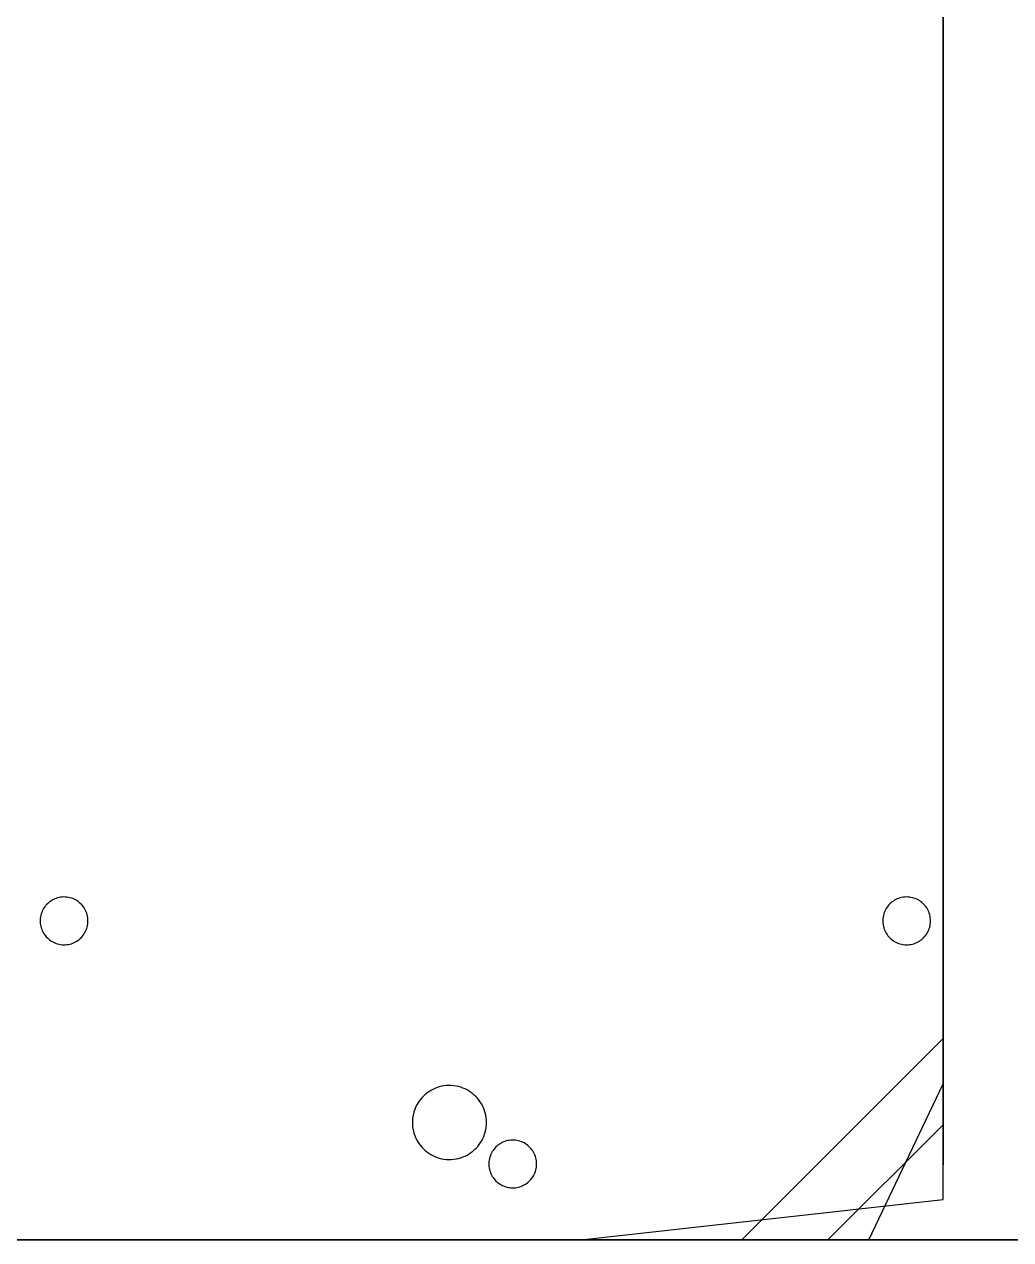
# Model space of a CAD drawing. Header units: metres. Extents: x 0 to 978, y 0 to 1152.
# Drawn here: x 221.6 to 292.9, y 0 to 87.8 of the extents above; entities that cross this region are included whole.
import ezdxf

# ---------------------------------------------------------------- set-up
doc = ezdxf.new("R2010")
doc.units = ezdxf.units.M

msp = doc.modelspace()

# ---------------------------------------------------------------- linework, layer by layer
for points in [[(0, 0), (29.091, 0), (58.182, 0), (87.273, 0), (116.364, 0), (145.455, 0), (174.545, 0), (203.636, 0), (232.727, 0), (261.818, 0), (288, 2.909), (288, 32), (288, 61.091), (288, 90.182), (288, 119.273), (288, 148.364), (288, 177.455), (288, 206.545), (288, 235.636), (288, 264.727), (288, 293.818), (288, 322.909), (288, 352)], [(0, 0), (29.091, 0), (58.182, 0), (87.273, 0), (116.364, 0), (145.455, 0), (174.545, 0), (203.636, 0), (232.727, 0), (261.818, 0), (288, 2.909), (288, 32), (288, 61.091), (288, 90.182), (288, 119.273), (288, 148.364), (288, 177.455), (288, 206.545), (288, 235.636), (288, 264.727), (288, 293.818), (288, 322.909), (288, 352)], [(0, 200.618), (0, 173.869), (0, 147.12), (0, 120.371), (0, 93.622), (0, 66.873), (0, 40.124), (0, 13.375), (13.375, 0), (40.124, 0), (66.873, 0), (93.622, 0), (120.371, 0), (147.12, 0), (173.869, 0), (200.618, 0), (227.367, 0), (254.116, 0), (280.865, 0), (307.615, 0)], [(288, 189.091), (288, 160), (288, 130.909), (288, 101.818), (288, 72.727), (288, 43.636), (288, 14.545), (273.455, 0), (244.364, 0), (215.273, 0), (186.182, 0), (157.091, 0), (128, 0), (98.909, 0), (69.818, 0), (40.727, 0), (11.636, 0), (0, 17.455), (0, 46.545), (0, 75.636), (0, 104.727), (0, 133.818), (0, 162.909), (0, 192)], [(288, 189.091), (288, 160), (288, 130.909), (288, 101.818), (288, 72.727), (288, 43.636), (288, 14.545), (273.455, 0), (244.364, 0), (215.273, 0), (186.182, 0), (157.091, 0), (128, 0), (98.909, 0), (69.818, 0), (40.727, 0), (11.636, 0), (0, 17.455), (0, 46.545), (0, 75.636), (0, 104.727), (0, 133.818), (0, 162.909), (0, 192)], [(288, 191.193), (288, 174.567), (288, 157.942), (288, 141.316), (288, 124.691), (288, 108.065), (288, 91.44), (288, 74.815), (288, 58.189), (288, 41.564), (288, 24.938), (288, 8.313), (279.687, 0), (263.062, 0), (246.436, 0), (229.811, 0), (213.185, 0), (196.56, 0), (179.935, 0), (163.309, 0), (146.684, 0), (130.058, 0)], [(130.058, 0), (146.684, 0), (163.309, 0), (179.935, 0), (196.56, 0), (213.185, 0), (229.811, 0), (246.436, 0), (263.062, 0), (279.687, 0), (288, 8.313), (288, 24.938), (288, 41.564), (288, 58.189), (288, 74.815), (288, 91.44), (288, 108.065), (288, 124.691), (288, 141.316), (288, 157.942), (288, 174.567), (288, 191.193)], [(130.058, 0), (146.684, 0), (163.309, 0), (179.935, 0), (196.56, 0), (213.185, 0), (229.811, 0), (246.436, 0), (263.062, 0), (279.687, 0), (288, 8.313), (288, 24.938), (288, 41.564), (288, 58.189), (288, 74.815), (288, 91.44), (288, 108.065), (288, 124.691), (288, 141.316), (288, 157.942), (288, 174.567), (288, 191.193)], [(288, 191.193), (288, 174.567), (288, 157.942), (288, 141.316), (288, 124.691), (288, 108.065), (288, 91.44), (288, 74.815), (288, 58.189), (288, 41.564), (288, 24.938), (288, 8.313), (279.687, 0), (263.062, 0), (246.436, 0), (229.811, 0), (213.185, 0), (196.56, 0), (179.935, 0), (163.309, 0), (146.684, 0), (130.058, 0)], [(130.058, 0), (146.684, 0), (163.309, 0), (179.935, 0), (196.56, 0), (213.185, 0), (229.811, 0), (246.436, 0), (263.062, 0), (279.687, 0), (288, 8.313), (288, 24.938), (288, 41.564), (288, 58.189), (288, 74.815), (288, 91.44), (288, 108.065), (288, 124.691), (288, 141.316), (288, 157.942), (288, 174.567), (288, 191.193)], [(130.058, 0), (146.684, 0), (163.309, 0), (179.935, 0), (196.56, 0), (213.185, 0), (229.811, 0), (246.436, 0), (263.062, 0), (279.687, 0), (288, 8.313), (288, 24.938), (288, 41.564), (288, 58.189), (288, 74.815), (288, 91.44), (288, 108.065), (288, 124.691), (288, 141.316), (288, 157.942), (288, 174.567), (288, 191.193)], [(296.378, 0), (269.629, 0), (242.88, 0), (216.131, 0), (189.382, 0), (162.633, 0), (135.884, 0), (109.135, 0), (82.385, 0), (55.636, 0), (28.887, 0), (2.138, 0), (0, 24.611), (0, 51.36), (0, 78.109), (0, 104.858), (0, 131.607), (0, 158.356), (0, 185.105)], [(296.378, 0), (269.629, 0), (242.88, 0), (216.131, 0), (189.382, 0), (162.633, 0), (135.884, 0), (109.135, 0), (82.385, 0), (55.636, 0), (28.887, 0), (2.138, 0), (0, 24.611), (0, 51.36), (0, 78.109), (0, 104.858), (0, 131.607), (0, 158.356), (0, 185.105)], [(133.004, 0), (149.629, 0), (166.255, 0), (182.88, 0), (199.505, 0), (216.131, 0), (232.756, 0), (249.382, 0), (266.007, 0), (282.633, 0), (288, 11.258), (288, 27.884), (288, 44.509), (288, 61.135), (288, 77.76), (288, 94.385), (288, 111.011), (288, 127.636), (288, 144.262), (288, 160.887), (288, 177.513)], [(133.004, 0), (149.629, 0), (166.255, 0), (182.88, 0), (199.505, 0), (216.131, 0), (232.756, 0), (249.382, 0), (266.007, 0), (282.633, 0), (288, 11.258), (288, 27.884), (288, 44.509), (288, 61.135), (288, 77.76), (288, 94.385), (288, 111.011), (288, 127.636), (288, 144.262), (288, 160.887), (288, 177.513)], [(288, 91.862), (288, 81.055), (288, 70.247), (288, 59.44), (288, 48.633), (288, 37.825), (288, 27.018), (288, 16.211), (288, 5.404), (288, 5.404), (288, 16.211), (288, 27.018), (288, 37.825), (288, 48.633), (288, 59.44), (288, 70.247), (288, 81.055), (288, 91.862)], [(288, 91.862), (288, 81.055), (288, 70.247), (288, 59.44), (288, 48.633), (288, 37.825), (288, 27.018), (288, 16.211), (288, 5.404), (288, 5.404), (288, 16.211), (288, 27.018), (288, 37.825), (288, 48.633), (288, 59.44), (288, 70.247), (288, 81.055), (288, 91.862)], [(226.198, 23.04), (226.194, 23.155), (226.183, 23.268), (226.165, 23.378), (226.14, 23.486), (226.108, 23.591), (226.07, 23.694), (226.026, 23.793), (225.976, 23.889), (225.92, 23.981), (225.859, 24.069), (225.792, 24.153), (225.72, 24.233), (225.644, 24.308), (225.563, 24.379), (225.478, 24.444), (225.389, 24.504), (225.296, 24.559), (225.2, 24.607), (225.1, 24.65), (224.997, 24.687), (224.891, 24.717), (224.782, 24.74), (224.671, 24.757), (224.558, 24.766), (224.443, 24.768), (224.329, 24.762), (224.217, 24.749), (224.107, 24.729), (224, 24.703), (223.896, 24.669), (223.794, 24.63), (223.696, 24.584), (223.601, 24.532), (223.51, 24.475), (223.423, 24.412), (223.34, 24.344), (223.262, 24.271), (223.188, 24.194), (223.119, 24.112), (223.055, 24.026), (222.996, 23.935), (222.943, 23.841), (222.896, 23.744), (222.855, 23.643), (222.82, 23.539), (222.791, 23.432), (222.77, 23.323), (222.755, 23.211), (222.748, 23.098), (222.748, 22.982), (222.755, 22.869), (222.77, 22.757), (222.791, 22.648), (222.82, 22.541), (222.855, 22.437), (222.896, 22.336), (222.943, 22.239), (222.996, 22.145), (223.055, 22.054), (223.119, 21.968), (223.188, 21.886), (223.262, 21.809), (223.34, 21.736), (223.423, 21.668), (223.51, 21.605), (223.601, 21.548), (223.696, 21.496), (223.794, 21.45), (223.896, 21.411), (224, 21.377), (224.107, 21.351), (224.217, 21.331), (224.329, 21.318), (224.443, 21.312), (224.558, 21.314), (224.671, 21.323), (224.782, 21.34), (224.891, 21.363), (224.997, 21.393), (225.1, 21.43), (225.2, 21.473), (225.296, 21.521), (225.389, 21.576), (225.478, 21.636), (225.563, 21.701), (225.644, 21.772), (225.72, 21.847), (225.792, 21.927), (225.859, 22.011), (225.92, 22.099), (225.976, 22.191), (226.026, 22.287), (226.07, 22.386), (226.108, 22.489), (226.14, 22.594), (226.165, 22.702), (226.183, 22.812), (226.194, 22.925), (226.198, 23.04)], [(287.097, 23.04), (287.094, 23.155), (287.082, 23.268), (287.064, 23.378), (287.039, 23.486), (287.008, 23.591), (286.969, 23.694), (286.925, 23.793), (286.875, 23.889), (286.819, 23.981), (286.758, 24.069), (286.691, 24.153), (286.62, 24.233), (286.544, 24.308), (286.463, 24.379), (286.378, 24.444), (286.289, 24.504), (286.196, 24.559), (286.099, 24.607), (285.999, 24.65), (285.896, 24.687), (285.79, 24.717), (285.682, 24.74), (285.571, 24.757), (285.458, 24.766), (285.343, 24.768), (285.229, 24.762), (285.117, 24.749), (285.007, 24.729), (284.9, 24.703), (284.795, 24.669), (284.694, 24.63), (284.595, 24.584), (284.501, 24.532), (284.41, 24.475), (284.322, 24.412), (284.24, 24.344), (284.161, 24.271), (284.087, 24.194), (284.018, 24.112), (283.954, 24.026), (283.895, 23.935), (283.842, 23.841), (283.795, 23.744), (283.754, 23.643), (283.719, 23.539), (283.691, 23.432), (283.669, 23.323), (283.654, 23.211), (283.647, 23.098), (283.647, 22.982), (283.654, 22.869), (283.669, 22.757), (283.691, 22.648), (283.719, 22.541), (283.754, 22.437), (283.795, 22.336), (283.842, 22.239), (283.895, 22.145), (283.954, 22.054), (284.018, 21.968), (284.087, 21.886), (284.161, 21.809), (284.24, 21.736), (284.322, 21.668), (284.41, 21.605), (284.501, 21.548), (284.595, 21.496), (284.694, 21.45), (284.795, 21.411), (284.9, 21.377), (285.007, 21.351), (285.117, 21.331), (285.229, 21.318), (285.343, 21.312), (285.458, 21.314), (285.571, 21.323), (285.682, 21.34), (285.79, 21.363), (285.896, 21.393), (285.999, 21.43), (286.099, 21.473), (286.196, 21.521), (286.289, 21.576), (286.378, 21.636), (286.463, 21.701), (286.544, 21.772), (286.62, 21.847), (286.691, 21.927), (286.758, 22.011), (286.819, 22.099), (286.875, 22.191), (286.925, 22.287), (286.969, 22.386), (287.008, 22.489), (287.039, 22.594), (287.064, 22.702), (287.082, 22.812), (287.094, 22.925), (287.097, 23.04)], [(287.097, 23.04), (287.094, 23.155), (287.082, 23.268), (287.064, 23.378), (287.039, 23.486), (287.008, 23.591), (286.969, 23.694), (286.925, 23.793), (286.875, 23.889), (286.819, 23.981), (286.758, 24.069), (286.691, 24.153), (286.62, 24.233), (286.544, 24.308), (286.463, 24.379), (286.378, 24.444), (286.289, 24.504), (286.196, 24.559), (286.099, 24.607), (285.999, 24.65), (285.896, 24.687), (285.79, 24.717), (285.682, 24.74), (285.571, 24.757), (285.458, 24.766), (285.343, 24.768), (285.229, 24.762), (285.117, 24.749), (285.007, 24.729), (284.9, 24.703), (284.795, 24.669), (284.694, 24.63), (284.595, 24.584), (284.501, 24.532), (284.41, 24.475), (284.322, 24.412), (284.24, 24.344), (284.161, 24.271), (284.087, 24.194), (284.018, 24.112), (283.954, 24.026), (283.895, 23.935), (283.842, 23.841), (283.795, 23.744), (283.754, 23.643), (283.719, 23.539), (283.691, 23.432), (283.669, 23.323), (283.654, 23.211), (283.647, 23.098), (283.647, 22.982), (283.654, 22.869), (283.669, 22.757), (283.691, 22.648), (283.719, 22.541), (283.754, 22.437), (283.795, 22.336), (283.842, 22.239), (283.895, 22.145), (283.954, 22.054), (284.018, 21.968), (284.087, 21.886), (284.161, 21.809), (284.24, 21.736), (284.322, 21.668), (284.41, 21.605), (284.501, 21.548), (284.595, 21.496), (284.694, 21.45), (284.795, 21.411), (284.9, 21.377), (285.007, 21.351), (285.117, 21.331), (285.229, 21.318), (285.343, 21.312), (285.458, 21.314), (285.571, 21.323), (285.682, 21.34), (285.79, 21.363), (285.896, 21.393), (285.999, 21.43), (286.099, 21.473), (286.196, 21.521), (286.289, 21.576), (286.378, 21.636), (286.463, 21.701), (286.544, 21.772), (286.62, 21.847), (286.691, 21.927), (286.758, 22.011), (286.819, 22.099), (286.875, 22.191), (286.925, 22.287), (286.969, 22.386), (287.008, 22.489), (287.039, 22.594), (287.064, 22.702), (287.082, 22.812), (287.094, 22.925), (287.097, 23.04)], [(287.097, 23.04), (287.094, 23.155), (287.082, 23.268), (287.064, 23.378), (287.039, 23.486), (287.008, 23.591), (286.969, 23.694), (286.925, 23.793), (286.875, 23.889), (286.819, 23.981), (286.758, 24.069), (286.691, 24.153), (286.62, 24.233), (286.544, 24.308), (286.463, 24.379), (286.378, 24.444), (286.289, 24.504), (286.196, 24.559), (286.099, 24.607), (285.999, 24.65), (285.896, 24.687), (285.79, 24.717), (285.682, 24.74), (285.571, 24.757), (285.458, 24.766), (285.343, 24.768), (285.229, 24.762), (285.117, 24.749), (285.007, 24.729), (284.9, 24.703), (284.795, 24.669), (284.694, 24.63), (284.595, 24.584), (284.501, 24.532), (284.41, 24.475), (284.322, 24.412), (284.24, 24.344), (284.161, 24.271), (284.087, 24.194), (284.018, 24.112), (283.954, 24.026), (283.895, 23.935), (283.842, 23.841), (283.795, 23.744), (283.754, 23.643), (283.719, 23.539), (283.691, 23.432), (283.669, 23.323), (283.654, 23.211), (283.647, 23.098), (283.647, 22.982), (283.654, 22.869), (283.669, 22.757), (283.691, 22.648), (283.719, 22.541), (283.754, 22.437), (283.795, 22.336), (283.842, 22.239), (283.895, 22.145), (283.954, 22.054), (284.018, 21.968), (284.087, 21.886), (284.161, 21.809), (284.24, 21.736), (284.322, 21.668), (284.41, 21.605), (284.501, 21.548), (284.595, 21.496), (284.694, 21.45), (284.795, 21.411), (284.9, 21.377), (285.007, 21.351), (285.117, 21.331), (285.229, 21.318), (285.343, 21.312), (285.458, 21.314), (285.571, 21.323), (285.682, 21.34), (285.79, 21.363), (285.896, 21.393), (285.999, 21.43), (286.099, 21.473), (286.196, 21.521), (286.289, 21.576), (286.378, 21.636), (286.463, 21.701), (286.544, 21.772), (286.62, 21.847), (286.691, 21.927), (286.758, 22.011), (286.819, 22.099), (286.875, 22.191), (286.925, 22.287), (286.969, 22.386), (287.008, 22.489), (287.039, 22.594), (287.064, 22.702), (287.082, 22.812), (287.094, 22.925), (287.097, 23.04)], [(287.097, 23.04), (287.094, 23.155), (287.082, 23.268), (287.064, 23.378), (287.039, 23.486), (287.008, 23.591), (286.969, 23.694), (286.925, 23.793), (286.875, 23.889), (286.819, 23.981), (286.758, 24.069), (286.691, 24.153), (286.62, 24.233), (286.544, 24.308), (286.463, 24.379), (286.378, 24.444), (286.289, 24.504), (286.196, 24.559), (286.099, 24.607), (285.999, 24.65), (285.896, 24.687), (285.79, 24.717), (285.682, 24.74), (285.571, 24.757), (285.458, 24.766), (285.343, 24.768), (285.229, 24.762), (285.117, 24.749), (285.007, 24.729), (284.9, 24.703), (284.795, 24.669), (284.694, 24.63), (284.595, 24.584), (284.501, 24.532), (284.41, 24.475), (284.322, 24.412), (284.24, 24.344), (284.161, 24.271), (284.087, 24.194), (284.018, 24.112), (283.954, 24.026), (283.895, 23.935), (283.842, 23.841), (283.795, 23.744), (283.754, 23.643), (283.719, 23.539), (283.691, 23.432), (283.669, 23.323), (283.654, 23.211), (283.647, 23.098), (283.647, 22.982), (283.654, 22.869), (283.669, 22.757), (283.691, 22.648), (283.719, 22.541), (283.754, 22.437), (283.795, 22.336), (283.842, 22.239), (283.895, 22.145), (283.954, 22.054), (284.018, 21.968), (284.087, 21.886), (284.161, 21.809), (284.24, 21.736), (284.322, 21.668), (284.41, 21.605), (284.501, 21.548), (284.595, 21.496), (284.694, 21.45), (284.795, 21.411), (284.9, 21.377), (285.007, 21.351), (285.117, 21.331), (285.229, 21.318), (285.343, 21.312), (285.458, 21.314), (285.571, 21.323), (285.682, 21.34), (285.79, 21.363), (285.896, 21.393), (285.999, 21.43), (286.099, 21.473), (286.196, 21.521), (286.289, 21.576), (286.378, 21.636), (286.463, 21.701), (286.544, 21.772), (286.62, 21.847), (286.691, 21.927), (286.758, 22.011), (286.819, 22.099), (286.875, 22.191), (286.925, 22.287), (286.969, 22.386), (287.008, 22.489), (287.039, 22.594), (287.064, 22.702), (287.082, 22.812), (287.094, 22.925), (287.097, 23.04)], [(287.097, 23.04), (287.094, 23.155), (287.082, 23.268), (287.064, 23.378), (287.039, 23.486), (287.008, 23.591), (286.969, 23.694), (286.925, 23.793), (286.875, 23.889), (286.819, 23.981), (286.758, 24.069), (286.691, 24.153), (286.62, 24.233), (286.544, 24.308), (286.463, 24.379), (286.378, 24.444), (286.289, 24.504), (286.196, 24.559), (286.099, 24.607), (285.999, 24.65), (285.896, 24.687), (285.79, 24.717), (285.682, 24.74), (285.571, 24.757), (285.458, 24.766), (285.343, 24.768), (285.229, 24.762), (285.117, 24.749), (285.007, 24.729), (284.9, 24.703), (284.795, 24.669), (284.694, 24.63), (284.595, 24.584), (284.501, 24.532), (284.41, 24.475), (284.322, 24.412), (284.24, 24.344), (284.161, 24.271), (284.087, 24.194), (284.018, 24.112), (283.954, 24.026), (283.895, 23.935), (283.842, 23.841), (283.795, 23.744), (283.754, 23.643), (283.719, 23.539), (283.691, 23.432), (283.669, 23.323), (283.654, 23.211), (283.647, 23.098), (283.647, 22.982), (283.654, 22.869), (283.669, 22.757), (283.691, 22.648), (283.719, 22.541), (283.754, 22.437), (283.795, 22.336), (283.842, 22.239), (283.895, 22.145), (283.954, 22.054), (284.018, 21.968), (284.087, 21.886), (284.161, 21.809), (284.24, 21.736), (284.322, 21.668), (284.41, 21.605), (284.501, 21.548), (284.595, 21.496), (284.694, 21.45), (284.795, 21.411), (284.9, 21.377), (285.007, 21.351), (285.117, 21.331), (285.229, 21.318), (285.343, 21.312), (285.458, 21.314), (285.571, 21.323), (285.682, 21.34), (285.79, 21.363), (285.896, 21.393), (285.999, 21.43), (286.099, 21.473), (286.196, 21.521), (286.289, 21.576), (286.378, 21.636), (286.463, 21.701), (286.544, 21.772), (286.62, 21.847), (286.691, 21.927), (286.758, 22.011), (286.819, 22.099), (286.875, 22.191), (286.925, 22.287), (286.969, 22.386), (287.008, 22.489), (287.039, 22.594), (287.064, 22.702), (287.082, 22.812), (287.094, 22.925), (287.097, 23.04)], [(287.097, 23.04), (287.094, 23.155), (287.082, 23.268), (287.064, 23.378), (287.039, 23.486), (287.008, 23.591), (286.969, 23.694), (286.925, 23.793), (286.875, 23.889), (286.819, 23.981), (286.758, 24.069), (286.691, 24.153), (286.62, 24.233), (286.544, 24.308), (286.463, 24.379), (286.378, 24.444), (286.289, 24.504), (286.196, 24.559), (286.099, 24.607), (285.999, 24.65), (285.896, 24.687), (285.79, 24.717), (285.682, 24.74), (285.571, 24.757), (285.458, 24.766), (285.343, 24.768), (285.229, 24.762), (285.117, 24.749), (285.007, 24.729), (284.9, 24.703), (284.795, 24.669), (284.694, 24.63), (284.595, 24.584), (284.501, 24.532), (284.41, 24.475), (284.322, 24.412), (284.24, 24.344), (284.161, 24.271), (284.087, 24.194), (284.018, 24.112), (283.954, 24.026), (283.895, 23.935), (283.842, 23.841), (283.795, 23.744), (283.754, 23.643), (283.719, 23.539), (283.691, 23.432), (283.669, 23.323), (283.654, 23.211), (283.647, 23.098), (283.647, 22.982), (283.654, 22.869), (283.669, 22.757), (283.691, 22.648), (283.719, 22.541), (283.754, 22.437), (283.795, 22.336), (283.842, 22.239), (283.895, 22.145), (283.954, 22.054), (284.018, 21.968), (284.087, 21.886), (284.161, 21.809), (284.24, 21.736), (284.322, 21.668), (284.41, 21.605), (284.501, 21.548), (284.595, 21.496), (284.694, 21.45), (284.795, 21.411), (284.9, 21.377), (285.007, 21.351), (285.117, 21.331), (285.229, 21.318), (285.343, 21.312), (285.458, 21.314), (285.571, 21.323), (285.682, 21.34), (285.79, 21.363), (285.896, 21.393), (285.999, 21.43), (286.099, 21.473), (286.196, 21.521), (286.289, 21.576), (286.378, 21.636), (286.463, 21.701), (286.544, 21.772), (286.62, 21.847), (286.691, 21.927), (286.758, 22.011), (286.819, 22.099), (286.875, 22.191), (286.925, 22.287), (286.969, 22.386), (287.008, 22.489), (287.039, 22.594), (287.064, 22.702), (287.082, 22.812), (287.094, 22.925), (287.097, 23.04)], [(287.097, 23.04), (287.094, 23.155), (287.082, 23.268), (287.064, 23.378), (287.039, 23.486), (287.008, 23.591), (286.969, 23.694), (286.925, 23.793), (286.875, 23.889), (286.819, 23.981), (286.758, 24.069), (286.691, 24.153), (286.62, 24.233), (286.544, 24.308), (286.463, 24.379), (286.378, 24.444), (286.289, 24.504), (286.196, 24.559), (286.099, 24.607), (285.999, 24.65), (285.896, 24.687), (285.79, 24.717), (285.682, 24.74), (285.571, 24.757), (285.458, 24.766), (285.343, 24.768), (285.229, 24.762), (285.117, 24.749), (285.007, 24.729), (284.9, 24.703), (284.795, 24.669), (284.694, 24.63), (284.595, 24.584), (284.501, 24.532), (284.41, 24.475), (284.322, 24.412), (284.24, 24.344), (284.161, 24.271), (284.087, 24.194), (284.018, 24.112), (283.954, 24.026), (283.895, 23.935), (283.842, 23.841), (283.795, 23.744), (283.754, 23.643), (283.719, 23.539), (283.691, 23.432), (283.669, 23.323), (283.654, 23.211), (283.647, 23.098), (283.647, 22.982), (283.654, 22.869), (283.669, 22.757), (283.691, 22.648), (283.719, 22.541), (283.754, 22.437), (283.795, 22.336), (283.842, 22.239), (283.895, 22.145), (283.954, 22.054), (284.018, 21.968), (284.087, 21.886), (284.161, 21.809), (284.24, 21.736), (284.322, 21.668), (284.41, 21.605), (284.501, 21.548), (284.595, 21.496), (284.694, 21.45), (284.795, 21.411), (284.9, 21.377), (285.007, 21.351), (285.117, 21.331), (285.229, 21.318), (285.343, 21.312), (285.458, 21.314), (285.571, 21.323), (285.682, 21.34), (285.79, 21.363), (285.896, 21.393), (285.999, 21.43), (286.099, 21.473), (286.196, 21.521), (286.289, 21.576), (286.378, 21.636), (286.463, 21.701), (286.544, 21.772), (286.62, 21.847), (286.691, 21.927), (286.758, 22.011), (286.819, 22.099), (286.875, 22.191), (286.925, 22.287), (286.969, 22.386), (287.008, 22.489), (287.039, 22.594), (287.064, 22.702), (287.082, 22.812), (287.094, 22.925), (287.097, 23.04)], [(287.097, 23.04), (287.094, 23.155), (287.082, 23.268), (287.064, 23.378), (287.039, 23.486), (287.008, 23.591), (286.969, 23.694), (286.925, 23.793), (286.875, 23.889), (286.819, 23.981), (286.758, 24.069), (286.691, 24.153), (286.62, 24.233), (286.544, 24.308), (286.463, 24.379), (286.378, 24.444), (286.289, 24.504), (286.196, 24.559), (286.099, 24.607), (285.999, 24.65), (285.896, 24.687), (285.79, 24.717), (285.682, 24.74), (285.571, 24.757), (285.458, 24.766), (285.343, 24.768), (285.229, 24.762), (285.117, 24.749), (285.007, 24.729), (284.9, 24.703), (284.795, 24.669), (284.694, 24.63), (284.595, 24.584), (284.501, 24.532), (284.41, 24.475), (284.322, 24.412), (284.24, 24.344), (284.161, 24.271), (284.087, 24.194), (284.018, 24.112), (283.954, 24.026), (283.895, 23.935), (283.842, 23.841), (283.795, 23.744), (283.754, 23.643), (283.719, 23.539), (283.691, 23.432), (283.669, 23.323), (283.654, 23.211), (283.647, 23.098), (283.647, 22.982), (283.654, 22.869), (283.669, 22.757), (283.691, 22.648), (283.719, 22.541), (283.754, 22.437), (283.795, 22.336), (283.842, 22.239), (283.895, 22.145), (283.954, 22.054), (284.018, 21.968), (284.087, 21.886), (284.161, 21.809), (284.24, 21.736), (284.322, 21.668), (284.41, 21.605), (284.501, 21.548), (284.595, 21.496), (284.694, 21.45), (284.795, 21.411), (284.9, 21.377), (285.007, 21.351), (285.117, 21.331), (285.229, 21.318), (285.343, 21.312), (285.458, 21.314), (285.571, 21.323), (285.682, 21.34), (285.79, 21.363), (285.896, 21.393), (285.999, 21.43), (286.099, 21.473), (286.196, 21.521), (286.289, 21.576), (286.378, 21.636), (286.463, 21.701), (286.544, 21.772), (286.62, 21.847), (286.691, 21.927), (286.758, 22.011), (286.819, 22.099), (286.875, 22.191), (286.925, 22.287), (286.969, 22.386), (287.008, 22.489), (287.039, 22.594), (287.064, 22.702), (287.082, 22.812), (287.094, 22.925), (287.097, 23.04)], [(287.097, 23.04), (287.094, 23.155), (287.082, 23.268), (287.064, 23.378), (287.039, 23.486), (287.008, 23.591), (286.969, 23.694), (286.925, 23.793), (286.875, 23.889), (286.819, 23.981), (286.758, 24.069), (286.691, 24.153), (286.62, 24.233), (286.544, 24.308), (286.463, 24.379), (286.378, 24.444), (286.289, 24.504), (286.196, 24.559), (286.099, 24.607), (285.999, 24.65), (285.896, 24.687), (285.79, 24.717), (285.682, 24.74), (285.571, 24.757), (285.458, 24.766), (285.343, 24.768), (285.229, 24.762), (285.117, 24.749), (285.007, 24.729), (284.9, 24.703), (284.795, 24.669), (284.694, 24.63), (284.595, 24.584), (284.501, 24.532), (284.41, 24.475), (284.322, 24.412), (284.24, 24.344), (284.161, 24.271), (284.087, 24.194), (284.018, 24.112), (283.954, 24.026), (283.895, 23.935), (283.842, 23.841), (283.795, 23.744), (283.754, 23.643), (283.719, 23.539), (283.691, 23.432), (283.669, 23.323), (283.654, 23.211), (283.647, 23.098), (283.647, 22.982), (283.654, 22.869), (283.669, 22.757), (283.691, 22.648), (283.719, 22.541), (283.754, 22.437), (283.795, 22.336), (283.842, 22.239), (283.895, 22.145), (283.954, 22.054), (284.018, 21.968), (284.087, 21.886), (284.161, 21.809), (284.24, 21.736), (284.322, 21.668), (284.41, 21.605), (284.501, 21.548), (284.595, 21.496), (284.694, 21.45), (284.795, 21.411), (284.9, 21.377), (285.007, 21.351), (285.117, 21.331), (285.229, 21.318), (285.343, 21.312), (285.458, 21.314), (285.571, 21.323), (285.682, 21.34), (285.79, 21.363), (285.896, 21.393), (285.999, 21.43), (286.099, 21.473), (286.196, 21.521), (286.289, 21.576), (286.378, 21.636), (286.463, 21.701), (286.544, 21.772), (286.62, 21.847), (286.691, 21.927), (286.758, 22.011), (286.819, 22.099), (286.875, 22.191), (286.925, 22.287), (286.969, 22.386), (287.008, 22.489), (287.039, 22.594), (287.064, 22.702), (287.082, 22.812), (287.094, 22.925), (287.097, 23.04)], [(254.999, 8.47), (254.993, 8.648), (254.976, 8.822), (254.948, 8.993), (254.909, 9.161), (254.86, 9.324), (254.801, 9.482), (254.732, 9.636), (254.655, 9.784), (254.568, 9.927), (254.473, 10.063), (254.37, 10.194), (254.259, 10.317), (254.141, 10.433), (254.015, 10.542), (253.883, 10.644), (253.745, 10.737), (253.601, 10.821), (253.451, 10.896), (253.296, 10.963), (253.137, 11.019), (252.973, 11.066), (252.804, 11.102), (252.632, 11.127), (252.457, 11.142), (252.279, 11.145), (252.102, 11.136), (251.928, 11.116), (251.758, 11.085), (251.591, 11.044), (251.429, 10.992), (251.272, 10.931), (251.12, 10.86), (250.973, 10.78), (250.832, 10.691), (250.696, 10.594), (250.568, 10.489), (250.446, 10.376), (250.331, 10.256), (250.224, 10.129), (250.125, 9.996), (250.034, 9.856), (249.952, 9.711), (249.879, 9.56), (249.815, 9.404), (249.761, 9.243), (249.717, 9.078), (249.683, 8.908), (249.661, 8.736), (249.649, 8.559), (249.649, 8.381), (249.661, 8.205), (249.683, 8.032), (249.717, 7.863), (249.761, 7.698), (249.815, 7.537), (249.879, 7.381), (249.952, 7.23), (250.034, 7.084), (250.125, 6.945), (250.224, 6.811), (250.331, 6.684), (250.446, 6.564), (250.568, 6.451), (250.696, 6.346), (250.832, 6.249), (250.973, 6.161), (251.12, 6.081), (251.272, 6.01), (251.429, 5.948), (251.591, 5.897), (251.758, 5.855), (251.928, 5.824), (252.102, 5.804), (252.279, 5.796), (252.457, 5.799), (252.632, 5.813), (252.804, 5.838), (252.973, 5.875), (253.137, 5.921), (253.296, 5.978), (253.451, 6.044), (253.601, 6.119), (253.745, 6.204), (253.883, 6.297), (254.015, 6.398), (254.141, 6.507), (254.259, 6.623), (254.37, 6.747), (254.473, 6.877), (254.568, 7.014), (254.655, 7.156), (254.732, 7.305), (254.801, 7.458), (254.86, 7.617), (254.909, 7.78), (254.948, 7.947), (254.976, 8.118), (254.993, 8.293), (254.999, 8.47)], [(254.999, 8.47), (254.993, 8.648), (254.976, 8.822), (254.948, 8.993), (254.909, 9.161), (254.86, 9.324), (254.801, 9.482), (254.732, 9.636), (254.655, 9.784), (254.568, 9.927), (254.473, 10.063), (254.37, 10.194), (254.259, 10.317), (254.141, 10.433), (254.015, 10.542), (253.883, 10.644), (253.745, 10.737), (253.601, 10.821), (253.451, 10.896), (253.296, 10.963), (253.137, 11.019), (252.973, 11.066), (252.804, 11.102), (252.632, 11.127), (252.457, 11.142), (252.279, 11.145), (252.102, 11.136), (251.928, 11.116), (251.758, 11.085), (251.591, 11.044), (251.429, 10.992), (251.272, 10.931), (251.12, 10.86), (250.973, 10.78), (250.832, 10.691), (250.696, 10.594), (250.568, 10.489), (250.446, 10.376), (250.331, 10.256), (250.224, 10.129), (250.125, 9.996), (250.034, 9.856), (249.952, 9.711), (249.879, 9.56), (249.815, 9.404), (249.761, 9.243), (249.717, 9.078), (249.683, 8.908), (249.661, 8.736), (249.649, 8.559), (249.649, 8.381), (249.661, 8.205), (249.683, 8.032), (249.717, 7.863), (249.761, 7.698), (249.815, 7.537), (249.879, 7.381), (249.952, 7.23), (250.034, 7.084), (250.125, 6.945), (250.224, 6.811), (250.331, 6.684), (250.446, 6.564), (250.568, 6.451), (250.696, 6.346), (250.832, 6.249), (250.973, 6.161), (251.12, 6.081), (251.272, 6.01), (251.429, 5.948), (251.591, 5.897), (251.758, 5.855), (251.928, 5.824), (252.102, 5.804), (252.279, 5.796), (252.457, 5.799), (252.632, 5.813), (252.804, 5.838), (252.973, 5.875), (253.137, 5.921), (253.296, 5.978), (253.451, 6.044), (253.601, 6.119), (253.745, 6.204), (253.883, 6.297), (254.015, 6.398), (254.141, 6.507), (254.259, 6.623), (254.37, 6.747), (254.473, 6.877), (254.568, 7.014), (254.655, 7.156), (254.732, 7.305), (254.801, 7.458), (254.86, 7.617), (254.909, 7.78), (254.948, 7.947), (254.976, 8.118), (254.993, 8.293), (254.999, 8.47)], [(254.999, 8.47), (254.993, 8.648), (254.976, 8.822), (254.948, 8.993), (254.909, 9.161), (254.86, 9.324), (254.801, 9.482), (254.732, 9.636), (254.655, 9.784), (254.568, 9.927), (254.473, 10.063), (254.37, 10.194), (254.259, 10.317), (254.141, 10.433), (254.015, 10.542), (253.883, 10.644), (253.745, 10.737), (253.601, 10.821), (253.451, 10.896), (253.296, 10.963), (253.137, 11.019), (252.973, 11.066), (252.804, 11.102), (252.632, 11.127), (252.457, 11.142), (252.279, 11.145), (252.102, 11.136), (251.928, 11.116), (251.758, 11.085), (251.591, 11.044), (251.429, 10.992), (251.272, 10.931), (251.12, 10.86), (250.973, 10.78), (250.832, 10.691), (250.696, 10.594), (250.568, 10.489), (250.446, 10.376), (250.331, 10.256), (250.224, 10.129), (250.125, 9.996), (250.034, 9.856), (249.952, 9.711), (249.879, 9.56), (249.815, 9.404), (249.761, 9.243), (249.717, 9.078), (249.683, 8.908), (249.661, 8.736), (249.649, 8.559), (249.649, 8.381), (249.661, 8.205), (249.683, 8.032), (249.717, 7.863), (249.761, 7.698), (249.815, 7.537), (249.879, 7.381), (249.952, 7.23), (250.034, 7.084), (250.125, 6.945), (250.224, 6.811), (250.331, 6.684), (250.446, 6.564), (250.568, 6.451), (250.696, 6.346), (250.832, 6.249), (250.973, 6.161), (251.12, 6.081), (251.272, 6.01), (251.429, 5.948), (251.591, 5.897), (251.758, 5.855), (251.928, 5.824), (252.102, 5.804), (252.279, 5.796), (252.457, 5.799), (252.632, 5.813), (252.804, 5.838), (252.973, 5.875), (253.137, 5.921), (253.296, 5.978), (253.451, 6.044), (253.601, 6.119), (253.745, 6.204), (253.883, 6.297), (254.015, 6.398), (254.141, 6.507), (254.259, 6.623), (254.37, 6.747), (254.473, 6.877), (254.568, 7.014), (254.655, 7.156), (254.732, 7.305), (254.801, 7.458), (254.86, 7.617), (254.909, 7.78), (254.948, 7.947), (254.976, 8.118), (254.993, 8.293), (254.999, 8.47)], [(254.999, 8.47), (254.993, 8.648), (254.976, 8.822), (254.948, 8.993), (254.909, 9.161), (254.86, 9.324), (254.801, 9.482), (254.732, 9.636), (254.655, 9.784), (254.568, 9.927), (254.473, 10.063), (254.37, 10.194), (254.259, 10.317), (254.141, 10.433), (254.015, 10.542), (253.883, 10.644), (253.745, 10.737), (253.601, 10.821), (253.451, 10.896), (253.296, 10.963), (253.137, 11.019), (252.973, 11.066), (252.804, 11.102), (252.632, 11.127), (252.457, 11.142), (252.279, 11.145), (252.102, 11.136), (251.928, 11.116), (251.758, 11.085), (251.591, 11.044), (251.429, 10.992), (251.272, 10.931), (251.12, 10.86), (250.973, 10.78), (250.832, 10.691), (250.696, 10.594), (250.568, 10.489), (250.446, 10.376), (250.331, 10.256), (250.224, 10.129), (250.125, 9.996), (250.034, 9.856), (249.952, 9.711), (249.879, 9.56), (249.815, 9.404), (249.761, 9.243), (249.717, 9.078), (249.683, 8.908), (249.661, 8.736), (249.649, 8.559), (249.649, 8.381), (249.661, 8.205), (249.683, 8.032), (249.717, 7.863), (249.761, 7.698), (249.815, 7.537), (249.879, 7.381), (249.952, 7.23), (250.034, 7.084), (250.125, 6.945), (250.224, 6.811), (250.331, 6.684), (250.446, 6.564), (250.568, 6.451), (250.696, 6.346), (250.832, 6.249), (250.973, 6.161), (251.12, 6.081), (251.272, 6.01), (251.429, 5.948), (251.591, 5.897), (251.758, 5.855), (251.928, 5.824), (252.102, 5.804), (252.279, 5.796), (252.457, 5.799), (252.632, 5.813), (252.804, 5.838), (252.973, 5.875), (253.137, 5.921), (253.296, 5.978), (253.451, 6.044), (253.601, 6.119), (253.745, 6.204), (253.883, 6.297), (254.015, 6.398), (254.141, 6.507), (254.259, 6.623), (254.37, 6.747), (254.473, 6.877), (254.568, 7.014), (254.655, 7.156), (254.732, 7.305), (254.801, 7.458), (254.86, 7.617), (254.909, 7.78), (254.948, 7.947), (254.976, 8.118), (254.993, 8.293), (254.999, 8.47)], [(258.625, 5.472), (258.621, 5.587), (258.61, 5.7), (258.592, 5.81), (258.567, 5.918), (258.535, 6.023), (258.497, 6.126), (258.453, 6.225), (258.403, 6.321), (258.347, 6.413), (258.285, 6.501), (258.219, 6.585), (258.147, 6.665), (258.071, 6.74), (257.99, 6.811), (257.905, 6.876), (257.816, 6.936), (257.723, 6.991), (257.627, 7.039), (257.527, 7.082), (257.424, 7.119), (257.318, 7.149), (257.209, 7.172), (257.098, 7.189), (256.985, 7.198), (256.87, 7.2), (256.756, 7.194), (256.644, 7.181), (256.534, 7.161), (256.427, 7.135), (256.323, 7.101), (256.221, 7.062), (256.123, 7.016), (256.028, 6.964), (255.937, 6.907), (255.85, 6.844), (255.767, 6.776), (255.689, 6.703), (255.615, 6.626), (255.546, 6.544), (255.482, 6.458), (255.423, 6.367), (255.37, 6.273), (255.323, 6.176), (255.282, 6.075), (255.247, 5.971), (255.218, 5.864), (255.197, 5.755), (255.182, 5.643), (255.175, 5.53), (255.175, 5.414), (255.182, 5.301), (255.197, 5.189), (255.218, 5.08), (255.247, 4.973), (255.282, 4.869), (255.323, 4.768), (255.37, 4.671), (255.423, 4.577), (255.482, 4.486), (255.546, 4.4), (255.615, 4.318), (255.689, 4.241), (255.767, 4.168), (255.85, 4.1), (255.937, 4.037), (256.028, 3.98), (256.123, 3.928), (256.221, 3.882), (256.323, 3.843), (256.427, 3.809), (256.534, 3.783), (256.644, 3.763), (256.756, 3.75), (256.87, 3.744), (256.985, 3.746), (257.098, 3.755), (257.209, 3.772), (257.318, 3.795), (257.424, 3.825), (257.527, 3.862), (257.627, 3.905), (257.723, 3.953), (257.816, 4.008), (257.905, 4.068), (257.99, 4.133), (258.071, 4.204), (258.147, 4.279), (258.219, 4.359), (258.285, 4.443), (258.347, 4.531), (258.403, 4.623), (258.453, 4.719), (258.497, 4.818), (258.535, 4.921), (258.567, 5.026), (258.592, 5.134), (258.61, 5.244), (258.621, 5.357), (258.625, 5.472)], [(258.625, 5.472), (258.621, 5.587), (258.61, 5.7), (258.592, 5.81), (258.567, 5.918), (258.535, 6.023), (258.497, 6.126), (258.453, 6.225), (258.403, 6.321), (258.347, 6.413), (258.285, 6.501), (258.219, 6.585), (258.147, 6.665), (258.071, 6.74), (257.99, 6.811), (257.905, 6.876), (257.816, 6.936), (257.723, 6.991), (257.627, 7.039), (257.527, 7.082), (257.424, 7.119), (257.318, 7.149), (257.209, 7.172), (257.098, 7.189), (256.985, 7.198), (256.87, 7.2), (256.756, 7.194), (256.644, 7.181), (256.534, 7.161), (256.427, 7.135), (256.323, 7.101), (256.221, 7.062), (256.123, 7.016), (256.028, 6.964), (255.937, 6.907), (255.85, 6.844), (255.767, 6.776), (255.689, 6.703), (255.615, 6.626), (255.546, 6.544), (255.482, 6.458), (255.423, 6.367), (255.37, 6.273), (255.323, 6.176), (255.282, 6.075), (255.247, 5.971), (255.218, 5.864), (255.197, 5.755), (255.182, 5.643), (255.175, 5.53), (255.175, 5.414), (255.182, 5.301), (255.197, 5.189), (255.218, 5.08), (255.247, 4.973), (255.282, 4.869), (255.323, 4.768), (255.37, 4.671), (255.423, 4.577), (255.482, 4.486), (255.546, 4.4), (255.615, 4.318), (255.689, 4.241), (255.767, 4.168), (255.85, 4.1), (255.937, 4.037), (256.028, 3.98), (256.123, 3.928), (256.221, 3.882), (256.323, 3.843), (256.427, 3.809), (256.534, 3.783), (256.644, 3.763), (256.756, 3.75), (256.87, 3.744), (256.985, 3.746), (257.098, 3.755), (257.209, 3.772), (257.318, 3.795), (257.424, 3.825), (257.527, 3.862), (257.627, 3.905), (257.723, 3.953), (257.816, 4.008), (257.905, 4.068), (257.99, 4.133), (258.071, 4.204), (258.147, 4.279), (258.219, 4.359), (258.285, 4.443), (258.347, 4.531), (258.403, 4.623), (258.453, 4.719), (258.497, 4.818), (258.535, 4.921), (258.567, 5.026), (258.592, 5.134), (258.61, 5.244), (258.621, 5.357), (258.625, 5.472)], [(258.625, 5.472), (258.621, 5.587), (258.61, 5.7), (258.592, 5.81), (258.567, 5.918), (258.535, 6.023), (258.497, 6.126), (258.453, 6.225), (258.403, 6.321), (258.347, 6.413), (258.285, 6.501), (258.219, 6.585), (258.147, 6.665), (258.071, 6.74), (257.99, 6.811), (257.905, 6.876), (257.816, 6.936), (257.723, 6.991), (257.627, 7.039), (257.527, 7.082), (257.424, 7.119), (257.318, 7.149), (257.209, 7.172), (257.098, 7.189), (256.985, 7.198), (256.87, 7.2), (256.756, 7.194), (256.644, 7.181), (256.534, 7.161), (256.427, 7.135), (256.323, 7.101), (256.221, 7.062), (256.123, 7.016), (256.028, 6.964), (255.937, 6.907), (255.85, 6.844), (255.767, 6.776), (255.689, 6.703), (255.615, 6.626), (255.546, 6.544), (255.482, 6.458), (255.423, 6.367), (255.37, 6.273), (255.323, 6.176), (255.282, 6.075), (255.247, 5.971), (255.218, 5.864), (255.197, 5.755), (255.182, 5.643), (255.175, 5.53), (255.175, 5.414), (255.182, 5.301), (255.197, 5.189), (255.218, 5.08), (255.247, 4.973), (255.282, 4.869), (255.323, 4.768), (255.37, 4.671), (255.423, 4.577), (255.482, 4.486), (255.546, 4.4), (255.615, 4.318), (255.689, 4.241), (255.767, 4.168), (255.85, 4.1), (255.937, 4.037), (256.028, 3.98), (256.123, 3.928), (256.221, 3.882), (256.323, 3.843), (256.427, 3.809), (256.534, 3.783), (256.644, 3.763), (256.756, 3.75), (256.87, 3.744), (256.985, 3.746), (257.098, 3.755), (257.209, 3.772), (257.318, 3.795), (257.424, 3.825), (257.527, 3.862), (257.627, 3.905), (257.723, 3.953), (257.816, 4.008), (257.905, 4.068), (257.99, 4.133), (258.071, 4.204), (258.147, 4.279), (258.219, 4.359), (258.285, 4.443), (258.347, 4.531), (258.403, 4.623), (258.453, 4.719), (258.497, 4.818), (258.535, 4.921), (258.567, 5.026), (258.592, 5.134), (258.61, 5.244), (258.621, 5.357), (258.625, 5.472)], [(0, 0), (15.36, 0), (30.72, 0), (46.08, 0), (61.44, 0), (76.8, 0), (92.16, 0), (107.52, 0), (122.88, 0), (138.24, 0), (153.6, 0), (168.96, 0), (184.32, 0), (199.68, 0), (215.04, 0), (230.4, 0), (245.76, 0), (261.12, 0), (276.48, 0), (291.84, 0), (307.2, 0)], [(0, 0), (15.36, 0), (30.72, 0), (46.08, 0), (61.44, 0), (76.8, 0), (92.16, 0), (107.52, 0), (122.88, 0), (138.24, 0), (153.6, 0), (168.96, 0), (184.32, 0), (199.68, 0), (215.04, 0), (230.4, 0), (245.76, 0), (261.12, 0), (276.48, 0), (291.84, 0), (307.2, 0)], [(0, 0), (26.749, 0), (53.498, 0), (80.247, 0), (106.996, 0), (133.745, 0), (160.495, 0), (187.244, 0), (213.993, 0), (240.742, 0), (267.491, 0), (294.24, 0), (320.989, 0), (347.738, 0), (374.487, 0), (401.236, 0), (427.985, 0), (454.735, 0), (481.484, 0), (508.233, 0)], [(0, 0), (15.36, 0), (30.72, 0), (46.08, 0), (61.44, 0), (76.8, 0), (92.16, 0), (107.52, 0), (122.88, 0), (138.24, 0), (153.6, 0), (168.96, 0), (184.32, 0), (199.68, 0), (215.04, 0), (230.4, 0), (245.76, 0), (261.12, 0), (276.48, 0), (291.84, 0), (307.2, 0)], [(0, 0), (15.36, 0), (30.72, 0), (46.08, 0), (61.44, 0), (76.8, 0), (92.16, 0), (107.52, 0), (122.88, 0), (138.24, 0), (153.6, 0), (168.96, 0), (184.32, 0), (199.68, 0), (215.04, 0), (230.4, 0), (245.76, 0), (261.12, 0), (276.48, 0), (291.84, 0), (307.2, 0)], [(0, 0), (15.36, 0), (30.72, 0), (46.08, 0), (61.44, 0), (76.8, 0), (92.16, 0), (107.52, 0), (122.88, 0), (138.24, 0), (153.6, 0), (168.96, 0), (184.32, 0), (199.68, 0), (215.04, 0), (230.4, 0), (245.76, 0), (261.12, 0), (276.48, 0), (291.84, 0), (307.2, 0)], [(0, 0), (15.36, 0), (30.72, 0), (46.08, 0), (61.44, 0), (76.8, 0), (92.16, 0), (107.52, 0), (122.88, 0), (138.24, 0), (153.6, 0), (168.96, 0), (184.32, 0), (199.68, 0), (215.04, 0), (230.4, 0), (245.76, 0), (261.12, 0), (276.48, 0), (291.84, 0), (307.2, 0)], [(306.393, 0), (286.625, 0), (266.858, 0), (247.091, 0), (227.324, 0), (207.556, 0), (187.789, 0), (168.022, 0), (148.255, 0), (128.487, 0)], [(128.487, 0), (148.255, 0), (168.022, 0), (187.789, 0), (207.556, 0), (227.324, 0), (247.091, 0), (266.858, 0), (286.625, 0), (306.393, 0)], [(297.425, 0), (289.047, 0), (280.669, 0), (272.291, 0), (263.913, 0), (255.535, 0), (247.156, 0), (238.778, 0), (230.4, 0), (222.022, 0), (213.644, 0), (205.265, 0), (196.887, 0), (188.509, 0), (180.131, 0), (171.753, 0), (163.375, 0), (154.996, 0), (146.618, 0), (138.24, 0)], [(138.24, 0), (146.618, 0), (154.996, 0), (163.375, 0), (171.753, 0), (180.131, 0), (188.509, 0), (196.887, 0), (205.265, 0), (213.644, 0), (222.022, 0), (230.4, 0), (238.778, 0), (247.156, 0), (255.535, 0), (263.913, 0), (272.291, 0), (280.669, 0), (289.047, 0), (297.425, 0)], [(297.425, 0), (289.047, 0), (280.669, 0), (272.291, 0), (263.913, 0), (255.535, 0), (247.156, 0), (238.778, 0), (230.4, 0), (222.022, 0), (213.644, 0), (205.265, 0), (196.887, 0), (188.509, 0), (180.131, 0), (171.753, 0), (163.375, 0), (154.996, 0), (146.618, 0), (138.24, 0)], [(138.24, 0), (146.618, 0), (154.996, 0), (163.375, 0), (171.753, 0), (180.131, 0), (188.509, 0), (196.887, 0), (205.265, 0), (213.644, 0), (222.022, 0), (230.4, 0), (238.778, 0), (247.156, 0), (255.535, 0), (263.913, 0), (272.291, 0), (280.669, 0), (289.047, 0), (297.425, 0)], [(297.425, 0), (289.047, 0), (280.669, 0), (272.291, 0), (263.913, 0), (255.535, 0), (247.156, 0), (238.778, 0), (230.4, 0), (222.022, 0), (213.644, 0), (205.265, 0), (196.887, 0), (188.509, 0), (180.131, 0), (171.753, 0), (163.375, 0), (154.996, 0), (146.618, 0), (138.24, 0)], [(138.24, 0), (146.618, 0), (154.996, 0), (163.375, 0), (171.753, 0), (180.131, 0), (188.509, 0), (196.887, 0), (205.265, 0), (213.644, 0), (222.022, 0), (230.4, 0), (238.778, 0), (247.156, 0), (255.535, 0), (263.913, 0), (272.291, 0), (280.669, 0), (289.047, 0), (297.425, 0)], [(297.425, 0), (289.047, 0), (280.669, 0), (272.291, 0), (263.913, 0), (255.535, 0), (247.156, 0), (238.778, 0), (230.4, 0), (222.022, 0), (213.644, 0), (205.265, 0), (196.887, 0), (188.509, 0), (180.131, 0), (171.753, 0), (163.375, 0), (154.996, 0), (146.618, 0), (138.24, 0)], [(138.24, 0), (146.618, 0), (154.996, 0), (163.375, 0), (171.753, 0), (180.131, 0), (188.509, 0), (196.887, 0), (205.265, 0), (213.644, 0), (222.022, 0), (230.4, 0), (238.778, 0), (247.156, 0), (255.535, 0), (263.913, 0), (272.291, 0), (280.669, 0), (289.047, 0), (297.425, 0)], [(297.425, 0), (289.047, 0), (280.669, 0), (272.291, 0), (263.913, 0), (255.535, 0), (247.156, 0), (238.778, 0), (230.4, 0), (222.022, 0), (213.644, 0), (205.265, 0), (196.887, 0), (188.509, 0), (180.131, 0), (171.753, 0), (163.375, 0), (154.996, 0), (146.618, 0), (138.24, 0)], [(138.24, 0), (146.618, 0), (154.996, 0), (163.375, 0), (171.753, 0), (180.131, 0), (188.509, 0), (196.887, 0), (205.265, 0), (213.644, 0), (222.022, 0), (230.4, 0), (238.778, 0), (247.156, 0), (255.535, 0), (263.913, 0), (272.291, 0), (280.669, 0), (289.047, 0), (297.425, 0)], [(142.429, 0), (150.807, 0), (159.185, 0), (167.564, 0), (175.942, 0), (184.32, 0), (192.698, 0), (201.076, 0), (209.455, 0), (217.833, 0), (226.211, 0), (234.589, 0), (242.967, 0), (251.345, 0), (259.724, 0), (268.102, 0), (276.48, 0), (284.858, 0), (293.236, 0)], [(293.236, 0), (284.858, 0), (276.48, 0), (268.102, 0), (259.724, 0), (251.345, 0), (242.967, 0), (234.589, 0), (226.211, 0), (217.833, 0), (209.455, 0), (201.076, 0), (192.698, 0), (184.32, 0), (175.942, 0), (167.564, 0), (159.185, 0), (150.807, 0), (142.429, 0)], [(299.52, 0), (284.16, 0), (268.8, 0), (253.44, 0), (238.08, 0), (222.72, 0), (207.36, 0), (192, 0), (176.64, 0), (161.28, 0), (145.92, 0)], [(299.52, 0), (284.16, 0), (268.8, 0), (253.44, 0), (238.08, 0), (222.72, 0), (207.36, 0), (192, 0), (176.64, 0), (161.28, 0), (145.92, 0)], [(299.52, 0), (284.16, 0), (268.8, 0), (253.44, 0), (238.08, 0), (222.72, 0), (207.36, 0), (192, 0), (176.64, 0), (161.28, 0), (145.92, 0)], [(299.52, 0), (284.16, 0), (268.8, 0), (253.44, 0), (238.08, 0), (222.72, 0), (207.36, 0), (192, 0), (176.64, 0), (161.28, 0), (145.92, 0)], [(145.92, 0), (161.28, 0), (176.64, 0), (192, 0), (207.36, 0), (222.72, 0), (238.08, 0), (253.44, 0), (268.8, 0), (284.16, 0), (299.52, 0)], [(145.92, 0), (161.28, 0), (176.64, 0), (192, 0), (207.36, 0), (222.72, 0), (238.08, 0), (253.44, 0), (268.8, 0), (284.16, 0), (299.52, 0)], [(299.52, 0), (284.16, 0), (268.8, 0), (253.44, 0), (238.08, 0), (222.72, 0), (207.36, 0), (192, 0), (176.64, 0), (161.28, 0), (145.92, 0)], [(299.52, 0), (284.16, 0), (268.8, 0), (253.44, 0), (238.08, 0), (222.72, 0), (207.36, 0), (192, 0), (176.64, 0), (161.28, 0), (145.92, 0)], [(299.52, 0), (284.16, 0), (268.8, 0), (253.44, 0), (238.08, 0), (222.72, 0), (207.36, 0), (192, 0), (176.64, 0), (161.28, 0), (145.92, 0)], [(299.52, 0), (284.16, 0), (268.8, 0), (253.44, 0), (238.08, 0), (222.72, 0), (207.36, 0), (192, 0), (176.64, 0), (161.28, 0), (145.92, 0)], [(299.52, 0), (284.16, 0), (268.8, 0), (253.44, 0), (238.08, 0), (222.72, 0), (207.36, 0), (192, 0), (176.64, 0), (161.28, 0), (145.92, 0)], [(299.52, 0), (284.16, 0), (268.8, 0), (253.44, 0), (238.08, 0), (222.72, 0), (207.36, 0), (192, 0), (176.64, 0), (161.28, 0), (145.92, 0)], [(299.52, 0), (284.16, 0), (268.8, 0), (253.44, 0), (238.08, 0), (222.72, 0), (207.36, 0), (192, 0), (176.64, 0), (161.28, 0), (145.92, 0)], [(299.52, 0), (284.16, 0), (268.8, 0), (253.44, 0), (238.08, 0), (222.72, 0), (207.36, 0), (192, 0), (176.64, 0), (161.28, 0), (145.92, 0)], [(299.52, 0), (284.16, 0), (268.8, 0), (253.44, 0), (238.08, 0), (222.72, 0), (207.36, 0), (192, 0), (176.64, 0), (161.28, 0), (145.92, 0)], [(299.52, 0), (284.16, 0), (268.8, 0), (253.44, 0), (238.08, 0), (222.72, 0), (207.36, 0), (192, 0), (176.64, 0), (161.28, 0), (145.92, 0)], [(299.52, 0), (284.16, 0), (268.8, 0), (253.44, 0), (238.08, 0), (222.72, 0), (207.36, 0), (192, 0), (176.64, 0), (161.28, 0), (145.92, 0)], [(299.52, 0), (284.16, 0), (268.8, 0), (253.44, 0), (238.08, 0), (222.72, 0), (207.36, 0), (192, 0), (176.64, 0), (161.28, 0), (145.92, 0)], [(221.091, 0), (226.909, 0), (232.727, 0), (238.545, 0), (244.364, 0), (250.182, 0), (256, 0), (261.818, 0), (267.636, 0), (273.455, 0), (279.273, 0), (285.091, 0), (285.091, 0), (279.273, 0), (273.455, 0), (267.636, 0), (261.818, 0), (256, 0), (250.182, 0), (244.364, 0), (238.545, 0), (232.727, 0), (226.909, 0), (221.091, 0)], [(221.091, 0), (226.909, 0), (232.727, 0), (238.545, 0), (244.364, 0), (250.182, 0), (256, 0), (261.818, 0), (267.636, 0), (273.455, 0), (279.273, 0), (285.091, 0), (285.091, 0), (279.273, 0), (273.455, 0), (267.636, 0), (261.818, 0), (256, 0), (250.182, 0), (244.364, 0), (238.545, 0), (232.727, 0), (226.909, 0), (221.091, 0)]]:
    msp.add_lwpolyline(points)

doc.saveas('drawing.dxf')
